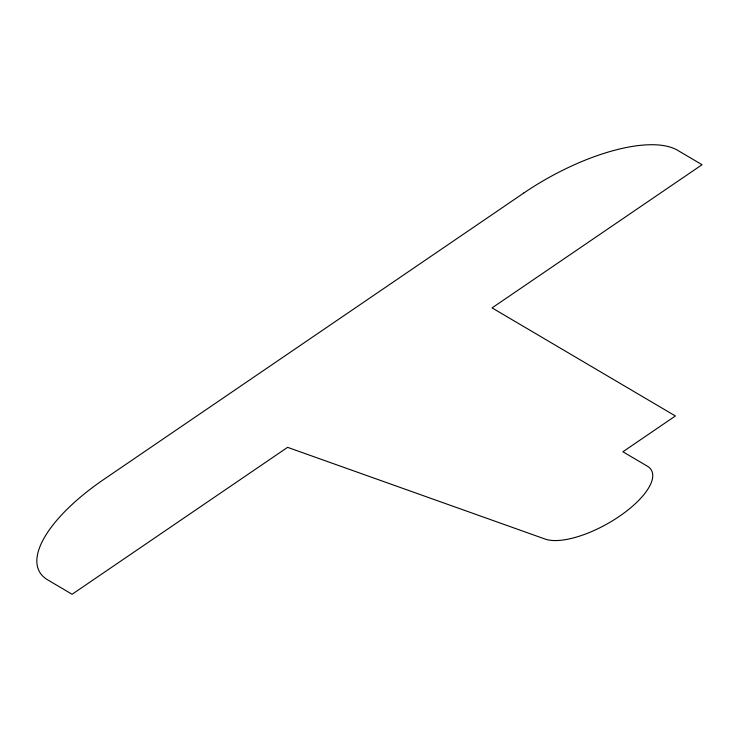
<?xml version="1.0" encoding="UTF-8"?>
<svg xmlns="http://www.w3.org/2000/svg" width="739" height="739" viewBox="0 0 739 739"><rect width="100%" height="100%" fill="white"/><g stroke="black" fill="none" stroke-linecap="round" stroke-linejoin="round"><path stroke-width="1.11" d="M523.729 193.073L103.765 479.454A129.768 50.289 -29.3 0 0 47.666 579.866L72.108 594.276L287.582 447.344L545.188 539.082A64.884 25.144 -29.3 0 0 621.998 514.501A64.884 25.144 -29.3 0 0 647.346 466.18L622.903 451.769L675.4 415.974L492.072 307.895L702.05 164.714L677.608 150.303A129.768 50.289 -29.3 0 0 523.729 193.073"/></g></svg>
